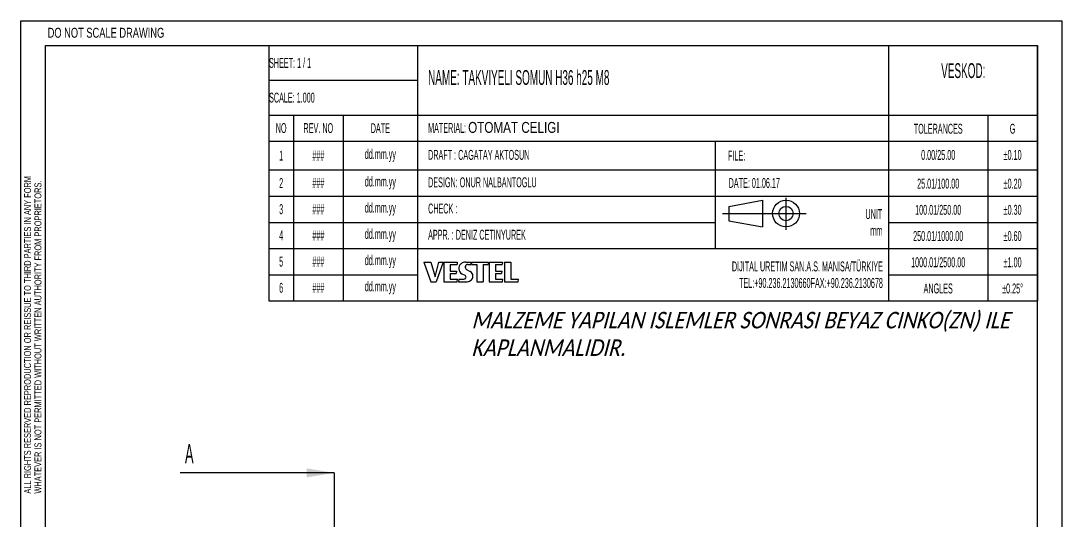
# Model space of a CAD drawing. Header units: millimetres. Extents: x 2093 to 2282, y -1513 to -1246.
# Drawn here: x 2092.7 to 2281.7, y -1336.6 to -1245.8 of the extents above; entities that cross this region are included whole.
import ezdxf

# ---------------------------------------------------------------- set-up
doc = ezdxf.new("R2010")
doc.units = ezdxf.units.MM
doc.header["$LTSCALE"] = 30.734
doc.linetypes.add('CENTER', pattern=[0.6, 0.375, -0.075, 0.075, -0.075])
doc.layers.get('0').update_dxf_attribs({"linetype": 'CONTINUOUS'})
doc.styles.add('DIMENSIONS', font='simplex.shx', dxfattribs={"width": 0.85, "oblique": 15})
doc.styles.get("Standard").update_dxf_attribs({"font": 'txt', "width": 0.5})
doc.styles.add('TEXTSTYLE_2', font='txt', dxfattribs={"width": 0.7})
doc.dimstyles.get("Standard").update_dxf_attribs({"dimtxt": 2.1, "dimasz": 2.5, "dimexe": 0.8, "dimexo": 0.8, "dimtad": 1, "dimdec": 3, "dimdsep": 46, "dimtxsty": 'Standard', "dimcen": 0.09, "dimadec": 0, "dimazin": 0, "dimtol": 1, "dimtp": 0.001, "dimtm": 0.001, "dimtfac": 1, "dimtdec": 3, "dimtofl": 0, "dimtmove": 0, "dimatfit": 3, "dimfxl": 0, "dimtolj": 1, "dimarcsym": 0})

msp = doc.modelspace()

# ---------------------------------------------------------------- linework, layer by layer
at = {"color": 7, "linetype": 'Continuous'}
for p, q in [((2092.689, -1513.074), (2092.689, -1245.774)), ((2092.689, -1245.774), (2281.689, -1245.774)), ((2281.689, -1513.074), (2281.689, -1245.774)), ((2097.189, -1508.574), (2097.189, -1250.274)), ((2097.189, -1250.274), (2277.189, -1250.274)), ((2277.189, -1508.574), (2277.189, -1250.274)), ((2165.862, -1289.563), (2167.118, -1293.184)), ((2165.862, -1289.563), (2167.118, -1289.563)), ((2167.118, -1289.563), (2167.914, -1292.219)), ((2167.914, -1292.219), (2168.542, -1289.563)), ((2169.339, -1289.563), (2168.083, -1293.184)), ((2168.542, -1289.563), (2169.339, -1289.563)), ((2169.484, -1289.563), (2169.484, -1293.184)), ((2169.484, -1289.563), (2171.898, -1289.563)), ((2170.643, -1289.997), (2170.643, -1291.205)), ((2170.643, -1289.997), (2171.86, -1289.997)), ((2171.898, -1289.563), (2171.86, -1289.997)), ((2173.47, -1289.563), (2174.361, -1289.563)), ((2173.83, -1289.997), (2174.361, -1289.997)), ((2174.361, -1289.563), (2174.361, -1289.997)), ((2174.506, -1289.563), (2174.506, -1289.997)), ((2174.506, -1289.563), (2177.499, -1289.563)), ((2174.506, -1289.997), (2175.423, -1289.997)), ((2175.423, -1289.997), (2175.423, -1293.184)), ((2176.582, -1289.997), (2176.582, -1293.184)), ((2176.582, -1289.997), (2177.499, -1289.997)), ((2177.499, -1289.563), (2177.499, -1289.997)), ((2177.693, -1289.563), (2177.693, -1293.184)), ((2177.693, -1289.563), (2180.107, -1289.563)), ((2178.852, -1289.997), (2178.852, -1291.205)), ((2178.852, -1289.997), (2180.069, -1289.997)), ((2180.107, -1289.563), (2180.069, -1289.997)), ((2180.445, -1289.563), (2180.445, -1293.184)), ((2180.445, -1289.563), (2181.604, -1289.563)), ((2181.604, -1289.563), (2181.604, -1292.701)), ((2170.643, -1291.205), (2171.754, -1291.205)), ((2170.643, -1291.639), (2170.643, -1292.701)), ((2170.643, -1291.639), (2171.716, -1291.639)), ((2170.643, -1292.701), (2171.94, -1292.701)), ((2171.754, -1291.205), (2171.716, -1291.639)), ((2171.898, -1293.184), (2171.94, -1292.701)), ((2172.188, -1292.701), (2172.146, -1293.184)), ((2172.188, -1292.701), (2173.105, -1292.701)), ((2172.737, -1291.679), (2173.288, -1291.975)), ((2173.59, -1290.899), (2174.261, -1291.284)), ((2178.852, -1291.205), (2179.963, -1291.205)), ((2178.852, -1291.639), (2178.852, -1292.701)), ((2178.852, -1291.639), (2179.925, -1291.639)), ((2178.852, -1292.701), (2180.149, -1292.701)), ((2179.963, -1291.205), (2179.925, -1291.639)), ((2180.107, -1293.184), (2180.149, -1292.701)), ((2181.604, -1292.701), (2182.998, -1292.701)), ((2182.956, -1293.184), (2182.998, -1292.701)), ((2167.118, -1293.184), (2168.083, -1293.184)), ((2169.484, -1293.184), (2171.898, -1293.184)), ((2172.146, -1293.184), (2173.497, -1293.184)), ((2175.423, -1293.184), (2176.582, -1293.184)), ((2177.693, -1293.184), (2180.107, -1293.184)), ((2180.445, -1293.184), (2182.956, -1293.184))]:
    msp.add_line(p, q, dxfattribs=at)
at = {"color": 2, "linetype": 'Continuous'}
for p, q in [((2137.689, -1250.274), (2277.189, -1250.274)), ((2137.689, -1250.274), (2137.689, -1296.63)), ((2164.689, -1250.274), (2164.689, -1296.63)), ((2250.189, -1250.274), (2250.189, -1296.63)), ((2277.189, -1250.274), (2277.189, -1296.63)), ((2137.689, -1256.574), (2164.689, -1256.574)), ((2137.689, -1262.874), (2277.189, -1262.874)), ((2142.189, -1262.874), (2142.189, -1296.63)), ((2151.189, -1262.874), (2151.189, -1296.63)), ((2268.189, -1262.874), (2268.189, -1296.63)), ((2137.689, -1267.632), (2277.189, -1267.632)), ((2218.689, -1267.632), (2218.689, -1287.114)), ((2137.689, -1272.84), (2277.189, -1272.84)), ((2137.689, -1277.598), (2277.189, -1277.598)), ((2137.689, -1282.356), (2218.689, -1282.356)), ((2250.189, -1282.356), (2277.189, -1282.356)), ((2137.689, -1287.114), (2277.189, -1287.114)), ((2137.689, -1291.872), (2164.689, -1291.872)), ((2250.189, -1291.872), (2277.189, -1291.872)), ((2137.689, -1296.63), (2277.189, -1296.63))]:
    msp.add_line(p, q, dxfattribs=at)
at = {"color": 40, "linetype": 'Continuous'}
for p, q in [((2221.191, -1279.462), (2227.271, -1278.328)), ((2221.191, -1279.462), (2221.191, -1282.054)), ((2227.271, -1278.328), (2227.271, -1283.188)), ((2231.57, -1283.699), (2231.57, -1277.899)), ((2220.056, -1280.758), (2235.247, -1280.758)), ((2221.191, -1282.054), (2227.271, -1283.188))]:
    msp.add_line(p, q, dxfattribs=at)
at = {"color": 2, "linetype": 'CENTER'}
msp.add_line((2149.548, -1327.838), (2149.548, -1428.283), dxfattribs=at)
at = {"color": 40, "linetype": 'Continuous'}
for radius in [2.43, 1.296]:
    msp.add_circle((2231.57, -1280.758), radius, dxfattribs=at)
at = {"color": 7, "linetype": 'Continuous'}
for centre, radius, start, end in [((2173.25, -1290.722), 1.086, 128.1645, 241.79705), ((2173.47, -1291.011), 1.449, 90, 127.84439), ((2173.83, -1290.48), 0.483, 90, 240.19643), ((2173.105, -1292.315), 0.386, 270, 61.79705), ((2173.781, -1292.122), 0.966, 303.36701, 60.09274), ((2173.497, -1291.734), 1.449, 270, 304.26043)]:
    msp.add_arc(centre, radius, start, end, dxfattribs=at)

# ---------------------------------------------------------------- texts
at = {"color": 2, "linetype": 'Continuous', "insert": (2097.562, -1247.043), "char_height": 1.8, "width": 25.2, "attachment_point": 1, "line_spacing_factor": 0.9, "style": 'TEXTSTYLE_2'}
msp.add_mtext('DO NOT SCALE DRAWING', dxfattribs=at)
at = {"color": 2, "linetype": 'Continuous'}
for s, insert, char_height, width, attachment_point in [('SHEET: 1 / 1', (2137.743, -1253.424), 1.8, 26.892, 4), ('{\\PNAME: TAKVIYELI SOMUN H36 h25 M8}', (2166.608, -1250.212), 2.7, 85.392, 1), ('{VESKOD:}', (2263.741, -1253.465), 2.7, 26.892, 2), ('SCALE: 1.000', (2137.743, -1259.724), 1.8, 26.892, 4), ('NO', (2139.939, -1265.253), 1.8, 4.392, 5), ('REV. NO', (2146.689, -1265.253), 1.8, 8.892, 5), ('DATE', (2157.939, -1265.253), 1.8, 13.392, 5), ('MATERIAL: {\\H1.1x;\\W0.8;OTOMAT CELIGI} ', (2166.608, -1265.137), 1.8, 85.392, 4), ('TOLERANCES', (2259.189, -1264.461), 1.8, 17.892, 2), ('G', (2272.689, -1264.461), 1.8, 8.892, 2), ('1', (2139.939, -1270.236), 1.8, 4.392, 5), ('###', (2146.689, -1270.236), 1.8, 8.892, 5), ('dd.mm.yy', (2157.939, -1270.236), 1.8, 13.392, 5), ('{DRAFT : CAGATAY AKTOSUN}', (2166.608, -1270.12), 1.8, 53.892, 4), ('FILE: ', (2221.043, -1270.236), 1.8, 31.392, 4), ('0.00/25.00', (2259.189, -1269.219), 1.8, 17.892, 2), ('{\\Fgdt;`}\\Ftxt;0.10', (2272.689, -1269.219), 1.8, 8.892, 2), ('2', (2139.939, -1275.219), 1.8, 4.392, 5), ('###', (2146.689, -1275.219), 1.8, 8.892, 5), ('dd.mm.yy', (2157.939, -1275.219), 1.8, 13.392, 5), ('{DESIGN: ONUR NALBANTOGLU}', (2166.608, -1275.103), 1.8, 53.892, 4), ('{DATE: 01.06.17}', (2221.152, -1275.219), 1.8, 31.392, 4), ('25.01/100.00', (2259.189, -1274.427), 1.8, 17.892, 2), ('{\\Fgdt;`}\\Ftxt;0.20', (2272.689, -1274.427), 1.8, 8.892, 2), ('3', (2139.939, -1279.977), 1.8, 4.392, 5), ('###', (2146.689, -1279.977), 1.8, 8.892, 5), ('dd.mm.yy', (2157.939, -1279.977), 1.8, 13.392, 5), ('{CHECK : }', (2166.608, -1279.861), 1.8, 53.892, 4), ('100.01/250.00', (2259.189, -1279.185), 1.8, 17.892, 2), ('{\\Fgdt;`}\\Ftxt;0.30', (2272.689, -1279.185), 1.8, 8.892, 2), ('UNIT   \\Pmm    ', (2249.041, -1282.356), 1.8, 31.392, 6), ('4', (2139.939, -1284.735), 1.8, 4.392, 5), ('###', (2146.689, -1284.735), 1.8, 8.892, 5), ('dd.mm.yy', (2157.939, -1284.735), 1.8, 13.392, 5), ('{APPR. : DENIZ CETINYUREK}', (2166.608, -1284.619), 1.8, 53.892, 4), ('250.01/1000.00', (2259.189, -1283.943), 1.8, 17.892, 2), ('{\\Fgdt;`}\\Ftxt;0.60', (2272.689, -1283.943), 1.8, 8.892, 2), ('5', (2139.939, -1289.493), 1.8, 4.392, 5), ('###', (2146.689, -1289.493), 1.8, 8.892, 5), ('dd.mm.yy', (2157.939, -1289.493), 1.8, 13.392, 5), ('1000.01/2500.00', (2259.189, -1288.701), 1.8, 17.892, 2), ('{\\Fgdt;`}\\Ftxt;1.00', (2272.689, -1288.701), 1.8, 8.892, 2), ('DIJITAL URETIM SAN.A.S. MANISA/TÜRKIYE\\PTEL:+90.236.2130660FAX:+90.236.2130678    ', (2249.15, -1291.872), 1.8, 85.392, 6), ('6', (2139.939, -1294.251), 1.8, 4.392, 5), ('###', (2146.689, -1294.251), 1.8, 8.892, 5), ('dd.mm.yy', (2157.939, -1294.251), 1.8, 13.392, 5), ('ANGLES', (2259.189, -1293.459), 1.8, 17.892, 2), ('{\\Fgdt;`}\\Ftxt;0.25\\Fgdt;{\\Fgdt;~}', (2272.689, -1293.459), 1.8, 8.892, 2)]:
    msp.add_mtext(s, dxfattribs=dict(at, insert=insert, char_height=char_height, width=width, attachment_point=attachment_point))
at = {"color": 2, "linetype": 'Continuous', "insert": (2093.278, -1331.602), "char_height": 1.26, "width": 63.504, "attachment_point": 1, "rotation": 90, "line_spacing_factor": 0.9, "style": 'TEXTSTYLE_2'}
msp.add_mtext('ALL RIGHTS RESERVED REPRODUCTION OR REISSUE TO THIRD PARTIES IN ANY FORM\\PWHATEVER IS NOT PERMITTED WITHOUT WRITTEN AUTHORITY FROM PROPRIETORS.', dxfattribs=at)
at = {"color": 1, "insert": (2174.469, -1298.61), "char_height": 3, "width": 100.75761, "attachment_point": 1, "style": 'DIMENSIONS'}
msp.add_mtext('{\\fCalibri|b0|i0|c0|p0;MALZEME YAPILAN ISLEMLER SONRASI {\\C7;BEYAZ\\C1;} CINKO(ZN) ILE KAPLANMALIDIR.}', dxfattribs=at)
at = {"color": 2, "linetype": 'Continuous', "insert": (2122.483, -1322.588), "char_height": 3.5, "width": 1.75, "attachment_point": 1, "line_spacing_factor": 0.9}
msp.add_mtext('A', dxfattribs=at)

# ---------------------------------------------------------------- leaders
at = {"color": 2, "linetype": 'Continuous'}
msp.add_leader([(2149.548, -1327.838), (2121.608, -1327.838)], dimstyle='Standard', override={"dimasz": 5, "dimtad": 0}, dxfattribs=at)

doc.saveas('drawing.dxf')
